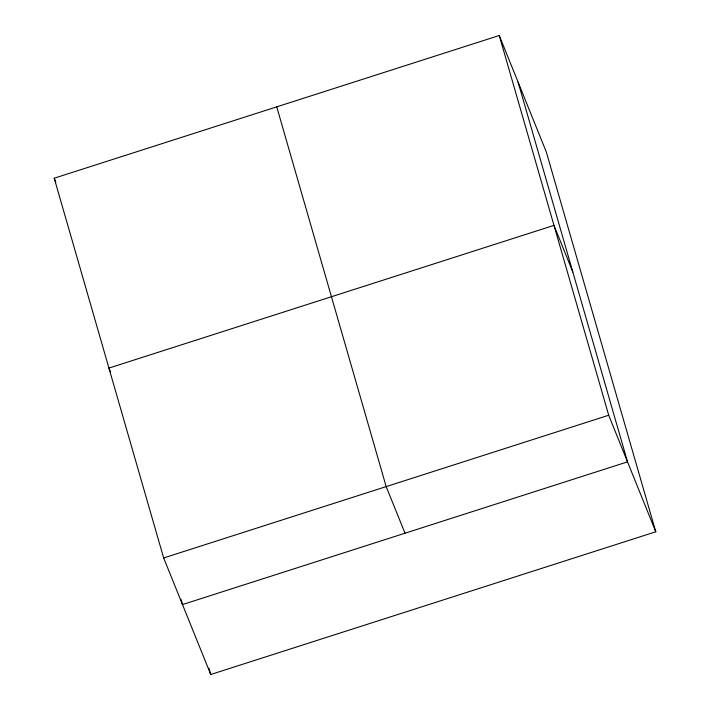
<?xml version="1.0" encoding="UTF-8"?>
<svg xmlns="http://www.w3.org/2000/svg" width="710" height="710" viewBox="0 0 710 710"><rect width="100%" height="100%" fill="white"/><g stroke="black" fill="none" stroke-linecap="round" stroke-linejoin="round"><path stroke-width="1.06" d="M54.217 178.21L499.254 35.5L546.336 152.038L655.783 531.79L210.746 674.5L163.664 557.962L54.217 178.21L55.85 182.266M163.664 557.962L608.701 415.243L655.783 531.79M572.81 271.992L553.977 225.372L108.941 368.082L110.582 372.138M405.019 533.219L386.178 486.607L276.731 106.855M518.087 82.12L627.534 461.864L182.497 604.574L180.97 599.275M499.254 35.5L608.701 415.243M208.909 668.119L210.746 674.5"/></g></svg>
